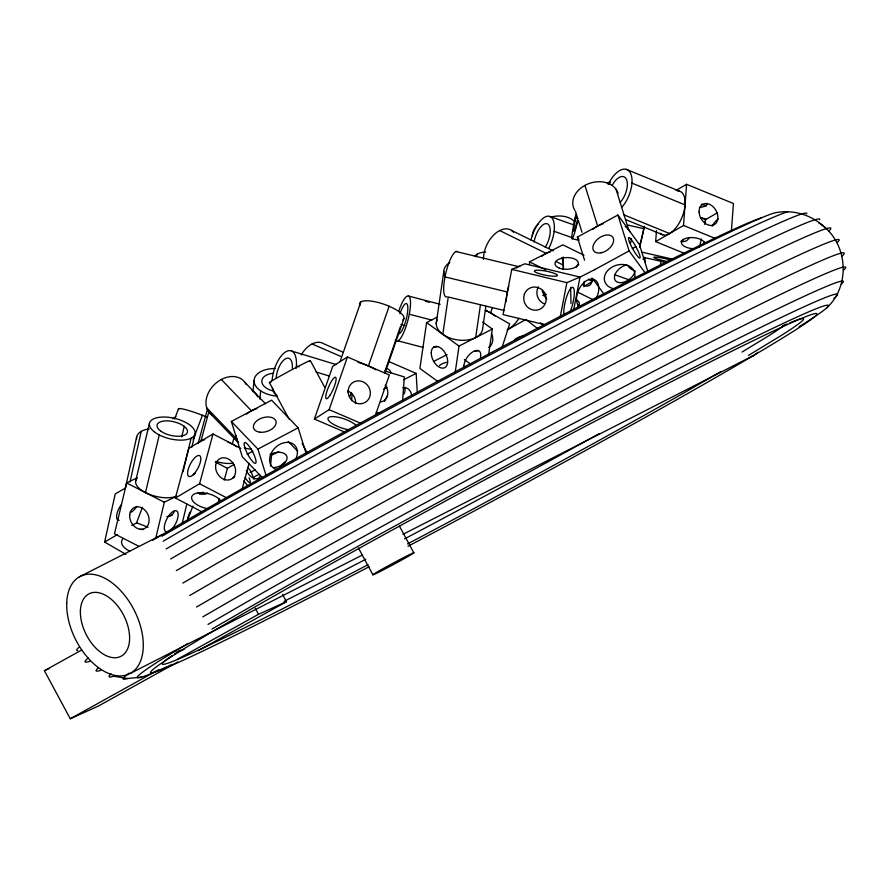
<?xml version="1.0" encoding="UTF-8"?>
<svg xmlns="http://www.w3.org/2000/svg" width="888" height="888" viewBox="0 0 888 888"><rect width="100%" height="100%" fill="white"/><g stroke="black" fill="none" stroke-linecap="round" stroke-linejoin="round"><path stroke-width="1.33" d="M351.615 400.632L352.103 393.928M402.608 400.444L404.351 376.934L384.671 370.951M684.781 253.546L655.666 241.614L656.476 230.636M655.666 241.614L683.527 225.463L686.579 184.316L733.433 203.507L731.39 230.947M703.729 244.344L703.94 241.603M705.261 223.776L705.56 219.658L717.171 212.931M252.936 391.641L254.046 380.675M259.851 399.112L260.684 390.887M270.474 466.045L271.573 455.267L278.721 451.615M583.827 285.326L584.304 281.352M660.461 265.334L660.95 261.239M437.296 317.094L426.595 322.555L419.902 368.465L437.795 381.429M436.219 323.51L443.8 271.473M442.812 334.31L448.196 297.336M455.089 373.071L459.029 346.065L492.341 329.071L482.606 322.022M475.679 337.562L480.475 304.706M485.903 306.205L482.706 328.116A23.399 14.252 8.3 0 1 456.121 339.704A23.399 14.252 8.3 0 1 437.096 319.88M488.6 354.734L492.341 329.071M826.617 307.981C851.736 285.148 847.596 240.67 818.725 222.855M573.581 310.334L579.997 277.078L524.919 263.792L511.777 269.364L503.041 314.596L544.688 324.653A15.596 10.556 -52.1 0 0 542.79 324.409M560.428 315.917L566.855 282.65L579.997 277.078M639.749 247.452L643.867 228.716L627.738 225.053M699.589 247.008L701.354 238.983M704.584 224.264L705.76 218.914L700.466 217.715M125.896 554.356L104.618 542.046L115.24 493.961L125.685 487.901M125.252 488.678L136.697 436.841M130.059 481.895L141.214 431.379M137.252 477.744L126.629 482.961L114.463 533.821L138.783 546.264M135.653 481.063L149.428 423.41M145.477 492.596L159.263 434.954M155.689 538.383L164.324 502.242L176.135 496.448M181.707 436.952L184.271 426.229M183.083 471.739L191.098 438.217M191.864 447.152L195.071 433.744M182.295 522.965L186.78 504.218M201.909 511.821L175.369 498.024L188.833 448.274L213.02 433.988L240.759 448.407M198.168 443.434L207.392 409.335M200.921 441.136L209.08 410.978M175.369 498.024L199.567 483.738L213.02 433.988M232.312 444.022L234.088 437.462M217.86 503.685L219.281 498.446M224.231 480.119L227.428 468.342L234.021 464.446M242.047 489.399L249.128 463.214M476.334 256.787L477.178 254.168M490.609 312.964L492.296 307.725M502.042 347.508L509.634 323.887L485.858 310.234M344.899 432.156L314.396 419.047L332.711 366.356L347.43 356.965L389.377 374.98L375.535 414.829M340.071 361.66L360.817 301.931M314.396 419.047L329.126 409.657L347.43 356.965M368.409 365.967L389.155 306.249M385.17 370.585L400.51 326.44M385.004 372.96L403.951 318.426M174.614 419.025L178.521 408.758M142.457 507.248L136.552 522.777L148.085 527.239M193.162 439.649L202.442 415.273M187.512 520.246L192.918 506.016M188.045 643.356L160.273 660.25A392.441 11.644 -28.3 0 0 167.266 666.611M742.013 352.048L768.93 335.675A351.004 10.412 -28.3 0 0 784.37 325.263M748.406 355.455L782.35 334.809A364.18 10.8 -28.3 0 0 789.743 322.866M383.549 389.21L387.024 387.157M583.671 286.646L592.474 281.441M642.956 259.174L645.265 257.809M676.134 190.365L686.579 184.316M104.618 542.046L117.394 534.643M161.949 536.252L215.396 505.35A392.441 11.644 -28.3 0 1 774.247 212.976C792.906 208.869 812.842 214.996 826.129 228.693M163.192 541.181L210.678 513.73A405.605 12.032 -28.3 0 1 788.289 211.555M166.167 548.939L208.514 524.442A416.916 12.365 -28.3 0 1 600.521 311.899A416.916 12.365 -28.3 0 1 806.715 213.875M170.64 558.974L209.069 536.763A425.596 12.621 -28.3 0 1 609.235 319.791A425.596 12.621 -28.3 0 1 819.713 219.725M176.335 570.618L212.288 549.827A431.046 12.787 -28.3 0 1 632.267 322.466A431.046 12.787 -28.3 0 1 828.748 231.08M182.839 583.072L217.949 562.781A432.911 12.843 -28.3 0 1 639.749 334.432A432.911 12.843 -28.3 0 1 837.073 242.646M189.721 595.493L225.674 574.703A431.046 12.787 -28.3 0 1 645.665 347.341A431.046 12.787 -28.3 0 1 842.135 255.955M196.514 607.026L234.943 584.815A425.596 12.621 -28.3 0 1 649.605 360.328A425.596 12.621 -28.3 0 1 843.6 270.096M202.753 616.894L245.11 592.407A416.916 12.365 -28.3 0 1 651.326 372.494A416.916 12.365 -28.3 0 1 841.358 284.105M208.014 624.419L255.489 596.969A405.605 12.032 -28.3 0 1 656.776 379.875A405.605 12.032 -28.3 0 1 833.843 298.479M211.932 629.081L265.379 598.19A392.441 11.644 -28.3 0 1 692.795 368.076A392.441 11.644 -28.3 0 1 799.1 326.74M720.645 371.684L684.803 392.407A364.18 10.8 -28.3 0 1 407.536 543.922M525.951 319.469L507.126 329.914A23.399 15.829 -52.1 0 0 518.981 318.281M177.866 661.937L98.224 706.127L70.274 718.758L44.4 670.706L81.807 649.949M70.274 718.758L158.353 669.885M177.656 659.174L258.497 614.318L286.458 601.687L282.573 594.472M198.379 650.56L286.458 601.687M584.559 260.184L577.355 237.107L617.915 215.018L639.482 244.644L647.885 271.562M632.323 248.54L635.897 246.587M594.527 269.752L629.126 250.904L617.915 215.018M199.545 494.083L203.119 492.13M263.17 478.499L242.291 456.787L231.346 421.456L271.573 400.166L298.146 427.794L306.26 453.968M247.019 454.279L252.936 451.148M231.346 421.456L257.92 449.095L298.146 427.794M529.548 264.569L529.481 261.871L562.848 244.855L583.971 255.222M543.567 295.704L545.954 294.483M579.131 277.578L595.204 269.386M433.466 361.538L447.041 354.623M403.818 379.676L416.15 373.382L417.282 392.618M250.261 472.383L255.211 469.863M79.121 577L162.493 534.476M130.88 673.104L362.293 555.067M402.997 534.31L753.368 355.6M131.779 525.33L136.73 522.899M44.4 670.706L49.262 668.509M111.1 673.925A416.916 12.365 -28.3 0 0 113.631 676.234L127.583 678.521L141.614 677.089M575.113 217.926L577.799 218.537M641.513 252.059L673.27 259.285M572.249 238.728L578.965 240.26M643.867 257.431L666.355 262.537M455.933 251.515L518.348 266.578M511.777 269.364L566.855 282.65M444.999 276.923L507.414 291.986M448.529 297.069L504.306 310.534M408.391 296.004L440.159 304.307M425.297 301.232L429.27 302.275M409.29 314.219L431.801 320.102M400.921 324.442L404.884 325.485M398.146 340.892L423.299 347.463M291.697 351.06L336.374 364.635M296.392 366.045L299.012 366.844M316.106 372.028L329.248 376.024M376.246 412.232L380.186 413.42M701.342 204.196L706.571 205.972M609.956 183.971L607.348 183.083A23.399 11.389 -71.3 0 1 610.633 182.173M530.946 239.893A23.399 10.179 -70.5 0 1 550.205 216.572L574.514 225.164M554.101 231.313L572.005 237.64M614.429 274.647L630.114 280.197M626.318 169.353L679.409 191.109M631.967 183.128L685.059 204.884M700.499 217.582L704.295 219.136M683.527 225.463L715.184 238.439M624.086 214.896L669.596 233.544M626.173 219.802L662.837 234.821M329.126 409.657L360.894 423.31M388.833 361.538L416.15 373.382M343.034 352.17L324.209 344A23.399 15.107 -66.6 0 0 301.232 354.956M312.077 343.967L340.948 356.488M511.632 230.469L553.213 250.871M499.689 230.558L546.164 253.358M555.999 261.505L563.336 265.112M529.481 261.871L545.632 269.797M577.5 292.074L593.65 300M542.257 291.475L544.699 292.674M126.629 482.961L164.324 502.242M215.362 462.071L227.428 468.342M199.567 483.738L227.295 498.157M426.595 322.555L459.029 346.065M464.391 359.584L471.106 364.446M527.017 320.302L538.694 329.393M244.822 382.306L265.534 403.829M288.212 441.414L297.702 451.282M221.334 379.498L251.459 410.811M206.693 407.803L236.819 439.127M208.791 412.01L237.973 442.357M247.663 467.399L251.16 471.706L253.879 479.287M243.778 480.841L248.141 486.236M629.126 250.904L645.099 272.849M577.355 237.107L578.898 239.227M592.562 278.488L603.74 293.85M310.345 360.65L324.753 387.412M399.434 526.096L413.841 552.858A23.399 0.699 -28.3 0 1 381.241 570.951A23.399 0.699 -28.3 0 1 384.959 567.587A23.399 0.699 -28.3 0 1 413.841 552.858M269.364 382.528L289.011 419.025M302.109 443.356L307.348 453.08M358.441 547.974L372.86 574.736M255.267 608.313L258.497 614.318M615.995 189.155L628.704 229.826M584.937 185.392L597.635 226.063M575.435 211.244L577.489 217.804M578.31 220.435L581.995 232.245M257.92 449.095L266.023 475.269M570.618 287.401L571.006 303.607M563.147 257.009L563.436 269.164M368.076 564.679A364.18 10.8 -28.3 0 1 172.205 655.533M174.659 653.868A364.18 10.8 -28.3 0 1 180.32 650.149M782.572 325.918A364.18 10.8 -28.3 0 1 787.046 323.998M369.197 566.699A378.31 11.222 -28.3 0 1 260.04 603.995A378.31 11.222 -28.3 0 1 806.304 316.45A378.31 11.222 -28.3 0 1 407.981 546.287M172.25 664.335A392.441 11.644 -28.3 0 1 168.232 666.167M127.583 678.521A405.605 12.032 -28.3 0 1 129.115 673.071M100.721 670.385A425.596 12.621 -28.3 0 1 98.135 668.031M89.743 661.371A431.046 12.787 -28.3 0 1 88.212 658.052M77.656 650.582A432.911 12.843 -28.3 0 1 78.799 647.43M152.669 540.304A378.31 11.222 -28.3 0 1 501.276 347.286A378.31 11.222 -28.3 0 1 761.072 218.026M599.222 433.622A351.004 10.412 -28.3 0 1 404.562 538.872M365.789 559.24A351.004 10.412 -28.3 0 1 284.127 601.32M184.005 649.394A351.004 10.412 -28.3 0 1 176.59 652.203M757.83 352.292A54.601 32.767 63 0 1 751.736 356.432M688.888 238.284A11.699 8.492 59.9 0 1 680.896 241.281M608.169 184.526A23.399 11.722 -67.7 0 1 630.103 172.427A23.399 11.722 -67.7 0 1 621.955 207.126M677.322 190.864A23.399 11.722 -67.7 0 1 682.051 217.205A23.399 11.722 -67.7 0 1 660.195 233.222M612.187 185.315A15.596 7.814 -67.7 0 1 626.406 179.298A15.596 7.814 -67.7 0 1 620.246 202.253M712.12 226.262A15.596 7.814 -67.7 0 1 718.181 218.959M707.447 203.885A11.699 5.517 4.2 0 1 699.489 207.47M693.439 248.684A11.699 5.517 4.2 0 1 681.351 242.657A11.699 5.517 4.2 0 1 692.607 237.584A11.699 5.517 4.2 0 1 704.684 243.612M683.194 239.46A11.699 11.611 47.8 0 1 681.74 242.124M577.733 221.179A23.399 1.665 -77.2 0 1 571.883 238.55A23.399 1.665 -77.2 0 1 575.924 214.341M577.755 218.67A15.596 1.11 -77.2 0 1 573.681 231.069A15.596 1.11 -77.2 0 1 576.423 214.619M644.377 226.362A23.399 1.665 -77.2 0 1 639.704 245.366M667.82 261.605A11.699 1.177 12.4 0 1 653.834 257.254A11.699 1.177 12.4 0 1 670.318 259.895M591.963 278.055A11.699 7.015 63 0 1 582.85 284.582M576.234 267.421A11.699 7.015 63 0 1 578.787 264.624M546.753 299.145A11.699 7.015 63 0 1 542.479 290.232M561.882 258.008A23.399 14.619 -63.9 0 1 563.081 269.508M546.065 294.383A23.399 14.619 -63.9 0 1 542.812 295.393M541.858 256.255A23.399 14.619 -63.9 0 1 550.505 251.848M483.505 259.318A23.399 14.619 -63.9 0 1 494.705 234.055A23.399 14.619 -63.9 0 1 513.575 232.223M578.188 305.405A15.596 9.746 -63.9 0 1 581.007 285.936A15.596 9.746 -63.9 0 1 595.97 280.719A15.596 9.746 -63.9 0 1 595.759 299.278M577.133 300.333A11.699 5.85 -1.4 0 1 578.321 306.138M207.57 493.118A11.699 9.357 59.4 0 1 197.658 492.518M193.395 474.891A11.699 9.357 59.4 0 1 195.227 473.249M233.422 463.17A23.399 11.078 15.1 0 1 215.84 461.427M199.123 442.535A23.399 11.078 15.1 0 1 204.717 439.627M228.038 442.091A23.399 11.078 15.1 0 1 236.896 446.864M252.148 390.476A23.399 11.078 15.1 0 1 257.675 396.825M208.858 508.857A15.596 7.382 15.1 0 1 192.074 499.789A15.596 7.382 15.1 0 1 201.254 492.707A15.596 7.382 15.1 0 1 220.18 500.133M233.1 478.099A11.699 4.318 -62.5 0 1 234.798 476.579M172.25 515.162A11.699 11.611 47.8 0 1 169.264 515.695M178.71 409.546A23.399 2.564 20.8 0 1 206.926 417.071M189.843 512.254A11.699 0.655 -68.8 0 1 188.756 515.096M188.389 516.039A11.699 0.655 -68.8 0 1 187.646 517.893M545.232 325.052A11.699 4.584 61 0 1 540.448 322.777M514.119 340.393A11.699 7.293 -9.2 0 1 524.22 335.786M260.129 476.434A11.699 7.015 63 0 1 246.331 470.474M277.089 396.126A23.399 13.709 5.8 0 1 254.068 381.396A23.399 13.709 5.8 0 1 275.202 368.542M253.802 477.422A15.596 9.146 5.8 0 1 259.562 474.492M273.171 390.931A15.596 9.146 5.8 0 1 261.816 381.241A15.596 9.146 5.8 0 1 273.515 373.238M281.396 465.623A11.699 6.383 -56.2 0 1 285.548 461.649M491.43 333.555A11.699 9.357 59.4 0 1 488.611 347.386M485.27 310.378A23.399 11.466 17.8 0 1 495.127 316.028M474.692 256.388A23.399 11.466 17.8 0 1 485.78 252.048M385.292 385.126A11.699 9.346 59.4 0 1 380.73 401.876M272.117 380.364A23.399 10.634 -73.1 0 1 286.469 351.426A23.399 10.634 -73.1 0 1 296.159 368.32M276.812 395.349A23.399 10.634 -73.1 0 1 272.438 388.023M276.168 377.977A15.596 7.082 -73.1 0 1 285.314 358.907A15.596 7.082 -73.1 0 1 292.341 368.431M351.204 392.552A23.399 10.634 -73.1 0 1 349.65 397.18M384.615 401.243A15.596 7.082 -73.1 0 1 387.501 395.537M544.277 303.829A11.699 11.144 67 0 1 538.361 286.913M447.197 296.747A23.399 5.839 -76.4 0 1 445.621 273.948A23.399 5.839 -76.4 0 1 457.487 251.57M506.16 301.709A23.399 5.839 -76.4 0 1 508.769 286.036M516.505 268.065A23.399 5.839 -76.4 0 1 519.902 266.622M563.902 314.463A15.596 3.885 -76.4 0 1 568.02 293.14A15.596 3.885 -76.4 0 1 574.214 290.509A15.596 3.885 -76.4 0 1 570.096 311.832M631.368 238.717A23.399 17.927 -17.3 0 1 630.38 243.534M592.762 229.426A23.399 17.927 -17.3 0 1 603.252 223.709M625.219 226.373A23.399 17.927 -17.3 0 1 629.936 231.857M574.78 210.256A23.399 17.927 -17.3 0 1 588.378 183.783A23.399 17.927 -17.3 0 1 618.092 193.362M615.151 288.955A15.596 11.955 -17.3 0 1 604.983 274.991A15.596 11.955 -17.3 0 1 624.109 264.569A15.596 11.955 -17.3 0 1 634.265 278.543M634.987 271.451A11.699 7.282 -36 0 1 622.788 282.428A11.699 7.282 -36 0 1 614.618 275.813A11.699 7.282 -36 0 1 626.817 264.846M404.95 387.501A11.699 7.037 63 0 1 403.651 394.328M402.808 387.745A15.596 10.079 -66.6 0 1 411.699 395.648M386.38 368.376A11.699 5.506 -3.4 0 1 390.542 373.337M478.51 350.449A11.699 7.037 63 0 1 474.803 351.049M444.522 275.258A23.399 14.252 8.3 0 1 449.783 262.604M439.449 365.623A15.596 9.502 8.3 0 1 447.663 362.226M463.869 366.067A15.596 9.502 8.3 0 1 465.59 367.51M437.651 346.609A11.699 6.05 -54.1 0 1 433.888 346.931M463.902 366.1A11.699 6.05 -54.1 0 1 473.504 351.426A11.699 6.05 -54.1 0 1 480.464 357.32M532.345 235.831A23.399 16.872 -15.3 0 1 538.472 223.854M551.171 217.038A23.399 16.872 -15.3 0 1 574.814 221.789M577.744 305.949A11.699 7.737 -38.6 0 1 579.298 304.628M398.69 311.344A23.399 5.683 -75.4 0 1 409.601 297.158A23.399 5.683 -75.4 0 1 406.227 325.94A23.399 5.683 -75.4 0 1 395.304 340.115M399.944 313.775A15.596 3.785 -75.4 0 1 406.981 303.951A15.596 3.785 -75.4 0 1 405.761 320.945A15.596 3.785 -75.4 0 1 398.501 333.733M249.117 477.811A11.699 1.976 61.4 0 1 245.088 477.522M172.827 418.759A23.399 16.994 -39 0 1 175.868 416.694M136.541 439.061A23.399 12.632 12.5 0 1 149.262 428.904M129.848 551.104A15.596 8.425 12.5 0 1 122.666 539.138M119.125 520.357A11.699 4.995 -59.9 0 1 121.445 504.573M174.47 511.199A11.699 9.202 63.9 0 1 166.922 516.539M176.423 496.259A23.399 10.489 13.4 0 1 147.386 493.517A23.399 10.489 13.4 0 1 136.896 478.565M139.749 529.403A15.596 6.993 13.4 0 1 143.534 529.548M136.808 506.338A11.699 4.984 -62.9 0 1 130.403 512.476M168.098 531.768A11.699 4.984 -62.9 0 1 166.489 519.647A11.699 4.984 -62.9 0 1 177.611 511.976A11.699 4.984 -62.9 0 1 171.606 529.337M212.121 415.207A23.399 17.671 -43.9 0 1 215.162 383.849A23.399 17.671 -43.9 0 1 246.043 384.293M251.615 449.095A23.399 17.671 -43.9 0 1 244.3 447.674M238.273 442.368A23.399 17.671 -43.9 0 1 236.13 435.464M246.442 414.174A23.399 17.671 -43.9 0 1 256.854 408.658M276.601 469.452A15.596 11.788 -43.9 0 1 271.451 452.802A15.596 11.788 -43.9 0 1 290.409 442.768A15.596 11.788 -43.9 0 1 295.571 459.418M270.141 454.556A11.699 7.171 -17.2 0 1 286.924 456.676A11.699 7.171 -17.2 0 1 273.56 467.599M347.508 390.909A11.699 10.856 57.5 0 1 355.577 403.607M358.075 362.393A23.399 7.049 19.2 0 1 375.868 369.774M359.951 305.483A23.399 7.049 19.2 0 1 383.472 304.073A23.399 7.049 19.2 0 1 402.764 319.958M349.151 429.825A15.596 4.695 19.2 0 1 329.381 421.334A15.596 4.695 19.2 0 1 336.319 416.905A15.596 4.695 19.2 0 1 356.088 425.396M635.075 270.862A11.699 9.357 59.4 0 1 628.038 266.034M644.355 257.464A11.699 9.357 59.4 0 1 645.232 262.293M550.205 216.572A23.399 10.179 -70.5 0 1 548.784 248.363M592.729 280.619A23.399 10.179 -70.5 0 1 588.578 279.143M534.099 241.98A15.596 6.782 -70.5 0 1 547.474 223.865A15.596 6.782 -70.5 0 1 545.254 247.275M271.029 382.029A23.399 0.699 -28.3 0 1 289.31 371.095A23.399 0.699 -28.3 0 1 309.091 361.516M66.733 602.863A54.601 32.767 63 0 0 122.677 675.779A54.601 32.767 63 0 0 125.597 596.503A54.601 32.767 63 0 0 66.733 602.863M80.397 610.789A35.098 21.068 63 0 0 116.361 657.664A35.098 21.068 63 0 0 118.237 606.693A35.098 21.068 63 0 0 80.397 610.789M699.078 211.81A11.699 8.492 59.9 0 0 713.419 225.053A11.699 8.492 59.9 0 0 712.942 206.604A11.699 8.492 59.9 0 0 699.078 211.81M559.285 268.098A11.699 5.85 -1.4 0 0 578.21 264.147A11.699 5.85 -1.4 0 0 562.504 258.031A11.699 5.85 -1.4 0 0 559.285 268.098M215.64 465.434A11.699 9.357 59.4 0 0 229.515 479.798A11.699 9.357 59.4 0 0 231.602 461.449A11.699 9.357 59.4 0 0 215.64 465.434M193.895 473.981A11.699 4.318 -62.5 0 0 200.078 456.01A11.699 4.318 -62.5 0 0 188.622 468.043A11.699 4.318 -62.5 0 0 193.895 473.981M524.386 294.294A11.699 11.144 67 0 0 536.918 310.123A11.699 11.144 67 0 0 543.534 291.453A11.699 11.144 67 0 0 524.386 294.294M538.461 273.426A11.699 2.054 10.9 0 0 557.198 275.713A11.699 2.054 10.9 0 0 542.013 270.518A11.699 2.054 10.9 0 0 538.461 273.426M629.315 241.536A11.699 1.887 61.4 0 0 639.415 258.008A11.699 1.887 61.4 0 0 634.176 243.778A11.699 1.887 61.4 0 0 629.315 241.536M601.231 252.791A11.699 7.282 -36 0 0 613.075 237.718A11.699 7.282 -36 0 0 595.426 241.492A11.699 7.282 -36 0 0 601.231 252.791M431.246 352.836A11.699 7.037 63 0 0 443.478 368.098A11.699 7.037 63 0 0 443.656 350.849A11.699 7.037 63 0 0 431.246 352.836M129.715 514.796A11.699 9.202 63.9 0 0 143.379 528.993A11.699 9.202 63.9 0 0 145.088 510.311A11.699 9.202 63.9 0 0 129.715 514.796M154.823 432.234A23.399 10.489 13.4 0 0 193.817 436.241A23.399 10.489 13.4 0 0 168.109 417.249A23.399 10.489 13.4 0 0 154.823 432.234M160.639 431.013A15.596 6.993 13.4 0 0 186.624 433.688A15.596 6.993 13.4 0 0 169.486 421.023A15.596 6.993 13.4 0 0 160.639 431.013M245.121 448.429A11.699 2.72 62.1 0 0 255.455 463.325A11.699 2.72 62.1 0 0 249.728 447.075A11.699 2.72 62.1 0 0 245.121 448.429M259.796 432.19A11.699 7.171 -17.2 0 0 276.09 421.966A11.699 7.171 -17.2 0 0 258.353 419.724A11.699 7.171 -17.2 0 0 259.796 432.19M348.174 392.418A11.699 10.856 57.5 0 0 365.523 402.197A11.699 10.856 57.5 0 0 364.047 382.34A11.699 10.856 57.5 0 0 348.174 392.418M330.147 395.105A11.699 2.586 -66.7 0 0 335.753 377.411A11.699 2.586 -66.7 0 0 326.851 391.508A11.699 2.586 -66.7 0 0 330.147 395.105"/></g></svg>
